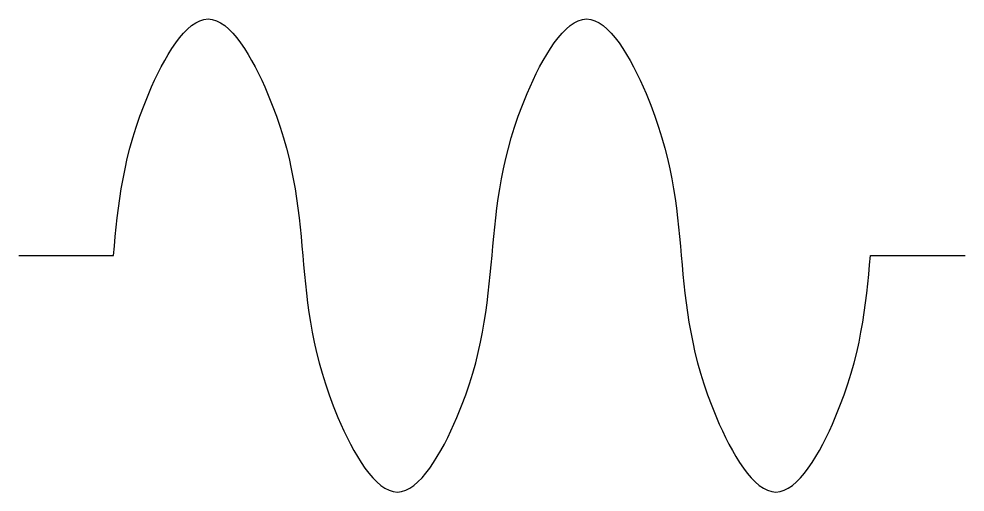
# Model space of a CAD drawing. Extents: x -1584.63 to -1576.63, y -881.59 to -877.59.
import ezdxf

# ---------------------------------------------------------------- set-up
doc = ezdxf.new("R2010")
doc.units = 0
doc.layers.add('SYMB_FIL', color=3, linetype='CONTINUOUS')

msp = doc.modelspace()

# ---------------------------------------------------------------- linework, layer by layer
at = {"layer": 'SYMB_FIL'}
for p, q in [((-1584.6339, -879.5933), (-1583.8339, -879.5933)), ((-1577.4339, -879.5933), (-1576.6339, -879.5933))]:
    msp.add_line(p, q, dxfattribs=at)
for points in [[(-1583.8339, -879.5933), (-1583.5368, -878.2246), (-1583.0339, -877.5933), (-1582.531, -878.2246), (-1582.2339, -879.5933)], [(-1580.6339, -879.5933), (-1580.3368, -878.2246), (-1579.8339, -877.5933), (-1579.331, -878.2246), (-1579.0339, -879.5933)], [(-1582.2339, -879.5933), (-1581.9368, -880.962), (-1581.4339, -881.5933), (-1580.931, -880.962), (-1580.6339, -879.5933)], [(-1579.0339, -879.5933), (-1578.7368, -880.962), (-1578.2339, -881.5933), (-1577.731, -880.962), (-1577.4339, -879.5933)]]:
    msp.add_spline(points, degree=3, dxfattribs=at)

doc.saveas('drawing.dxf')
